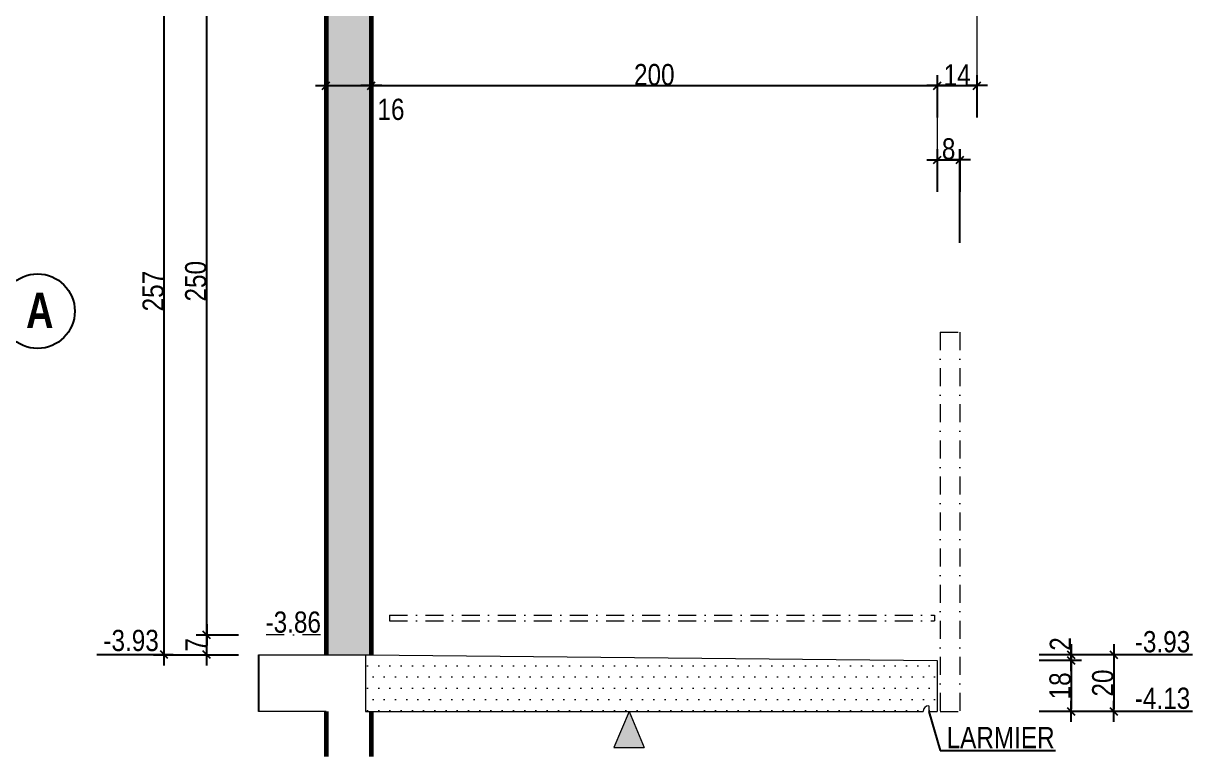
# Model space of a CAD drawing. Header units: millimetres. Extents: x 30537 to 37023, y -37354 to 0.
# Drawn here: x 33753 to 34579, y -34275 to -33757 of the extents above; entities that cross this region are included whole.
import ezdxf

# ---------------------------------------------------------------- set-up
doc = ezdxf.new("R2010")
doc.units = ezdxf.units.MM
doc.linetypes.add('TIRETPTX2', pattern=[50.8, 25.4, -12.7, 0, -12.7])
for name, color, linetype in [('01_cote_gen', 4, 'Continuous'), ('01_linteaux', 2, 'Continuous'), ('01_poch_BN', 9, 'Continuous'), ('01_texte', 230, 'Continuous'), ('AA_COTES', 2, 'Continuous')]:
    doc.layers.add(name, color=color, linetype=linetype)
doc.layers.add('01_murs_coup', color=5, linetype='Continuous', lineweight=60)
doc.layers.add('01_tram_axes', color=2, linetype='TIRETPTX2', lineweight=9)
doc.styles.add('ARIAL NA', font='ARIALN.TTF')
doc.styles.add('impact', font='impact.ttf')
doc.styles.add('STYLE2', font='ARIALN.TTF')
doc.dimstyles.new('JB25', dxfattribs={"dimscale": 0.1, "dimtxt": 150, "dimasz": 15, "dimexe": 0.1, "dimexo": 0.1, "dimgap": 0.09, "dimtad": 1, "dimdec": 1, "dimlfac": 0.5, "dimdsep": 46, "dimtxsty": 'STYLE2', "dimblk1": 'BOND_G', "dimblk2": 'BOND_D', "dimsah": 1, "dimcen": 1.5, "dimdle": 0.01, "dimse1": 1, "dimse2": 1, "dimclrd": 4, "dimclre": 2, "dimclrt": 6, "dimazin": 2, "dimtfac": 2.333333, "dimtdec": 1, "dimtix": 1, "dimtmove": 2, "dimatfit": 3, "dimldrblk": 'BOND_G', "dimfxl": 1, "dimtolj": 1, "dimtzin": 0, "dimarcsym": 0})

# ---------------------------------------------------------------- blocks, each defined once
blk = doc.blocks.new('BOND_G')
at = {"layer": 'AA_COTES', "color": 0}
for p, q in [((0, -5), (0, 15)), ((5, 0), (-5, 0)), ((1.77, 1.77), (-1.77, -1.77))]:
    blk.add_line(p, q, dxfattribs=at)
blk = doc.blocks.new('BOND_D')
at = {"layer": 'AA_COTES', "color": 0}
for p, q in [((5, 0), (-5, 0)), ((-1.77, -1.77), (1.77, 1.77)), ((0, 5), (0, -15))]:
    blk.add_line(p, q, dxfattribs=at)
blk = doc.blocks.new('*D3934')
at = {"layer": '01_cote_gen', "color": 4, "lineweight": -2, "transparency": 16777216}
blk.add_line((34493.54, -34208.35), (34493.54, -34241.35), dxfattribs=at)
at = {"layer": 'Defpoints', "color": 0, "transparency": 16777216}
for p in [(34429.21, -34206.85), (34429.21, -34242.85), (34493.54, -34242.85)]:
    blk.add_point(p, dxfattribs=at)
at = {"layer": '01_cote_gen', "color": 4, "lineweight": -2, "transparency": 16777216, "xscale": 1.5, "yscale": 1.5, "zscale": 1.5}
for name, p, rotation in [('BOND_G', (34493.54, -34206.85), 90), ('BOND_D', (34493.54, -34242.85), 270)]:
    blk.add_blockref(name, p, dxfattribs=dict(at, rotation=rotation))
at = {"layer": '01_cote_gen', "color": 6, "lineweight": 0, "transparency": 16777216, "insert": (34485.88, -34224.85), "char_height": 15, "attachment_point": 5, "rotation": 90, "style": 'STYLE2'}
blk.add_mtext('\\A1;18', dxfattribs=at)
blk = doc.blocks.new('*D3935')
at = {"layer": '01_cote_gen', "color": 4, "lineweight": -2, "transparency": 16777216}
blk.add_line((34523.7, -34204.35), (34523.7, -34241.35), dxfattribs=at)
at = {"layer": 'Defpoints', "color": 0, "transparency": 16777216}
for p in [(34501.04, -34202.85), (34501.04, -34242.85), (34523.7, -34242.85)]:
    blk.add_point(p, dxfattribs=at)
at = {"layer": '01_cote_gen', "color": 4, "lineweight": -2, "transparency": 16777216, "xscale": 1.5, "yscale": 1.5, "zscale": 1.5}
for name, p, rotation in [('BOND_G', (34523.7, -34202.85), 90), ('BOND_D', (34523.7, -34242.85), 270)]:
    blk.add_blockref(name, p, dxfattribs=dict(at, rotation=rotation))
at = {"layer": '01_cote_gen', "color": 6, "lineweight": 0, "transparency": 16777216, "insert": (34516.03, -34222.85), "char_height": 15, "attachment_point": 5, "rotation": 90, "style": 'STYLE2'}
blk.add_mtext('\\A1;20', dxfattribs=at)
blk = doc.blocks.new('*D3936')
at = {"layer": '01_cote_gen', "color": 4, "lineweight": -2, "transparency": 16777216}
blk.add_line((34493.54, -34204.35), (34493.54, -34205.35), dxfattribs=at)
at = {"layer": 'Defpoints', "color": 0, "transparency": 16777216}
for p in [(34025.21, -34202.85), (34429.21, -34206.85), (34493.54, -34206.85)]:
    blk.add_point(p, dxfattribs=at)
at = {"layer": '01_cote_gen', "color": 4, "lineweight": -2, "transparency": 16777216, "xscale": 1.5, "yscale": 1.5, "zscale": 1.5}
for name, p, rotation in [('BOND_G', (34493.54, -34202.85), 90), ('BOND_D', (34493.54, -34206.85), 270)]:
    blk.add_blockref(name, p, dxfattribs=dict(at, rotation=rotation))
at = {"layer": '01_cote_gen', "color": 6, "lineweight": 0, "transparency": 16777216, "insert": (34486, -34195.25), "char_height": 15, "attachment_point": 5, "rotation": 90, "style": 'STYLE2'}
blk.add_mtext('\\A1;2', dxfattribs=at)
blk = doc.blocks.new('*D4285')
at = {"layer": '01_cote_gen', "color": 4, "lineweight": -2, "ltscale": 0.1, "transparency": 16777216}
blk.add_line((33968.55, -33800.59), (33997.55, -33800.59), dxfattribs=at)
at = {"layer": 'Defpoints', "color": 0, "ltscale": 0.1, "transparency": 16777216}
for p in [(33999.05, -33800.59), (33967.05, -33817.47), (33999.05, -33817.47)]:
    blk.add_point(p, dxfattribs=at)
at = {"layer": '01_cote_gen', "color": 4, "lineweight": -2, "ltscale": 0.1, "transparency": 16777216, "xscale": 1.5, "yscale": 1.5, "zscale": 1.5, "rotation": 180}
blk.add_blockref('BOND_G', (33967.05, -33800.59), dxfattribs=at)
at = {"layer": '01_cote_gen', "color": 4, "lineweight": -2, "ltscale": 0.1, "transparency": 16777216, "xscale": 1.5, "yscale": 1.5, "zscale": 1.5}
blk.add_blockref('BOND_D', (33999.05, -33800.59), dxfattribs=at)
at = {"layer": '01_cote_gen', "color": 6, "ltscale": 0.1, "transparency": 16777216, "insert": (34012.95, -33817.46), "char_height": 15, "attachment_point": 5, "style": 'STYLE2'}
blk.add_mtext('\\A1;16', dxfattribs=at)
blk = doc.blocks.new('*D3938')
at = {"layer": '01_cote_gen', "color": 4, "lineweight": -2, "ltscale": 0.1, "transparency": 16777216}
blk.add_line((33852.62, -34201.35), (33852.62, -33690.35), dxfattribs=at)
at = {"layer": 'Defpoints', "color": 0, "ltscale": 0.1, "transparency": 16777216}
for p in [(33852.62, -33688.85), (33860.12, -33688.85), (33905.29, -34202.85)]:
    blk.add_point(p, dxfattribs=at)
at = {"layer": '01_cote_gen', "color": 4, "lineweight": -2, "ltscale": 0.1, "transparency": 16777216, "xscale": 1.5, "yscale": 1.5, "zscale": 1.5}
for name, p, rotation in [('BOND_D', (33852.62, -33688.85), 90), ('BOND_G', (33852.62, -34202.85), 270)]:
    blk.add_blockref(name, p, dxfattribs=dict(at, rotation=rotation))
at = {"layer": '01_cote_gen', "color": 6, "ltscale": 0.1, "transparency": 16777216, "insert": (33844.95, -33945.85), "char_height": 15, "attachment_point": 5, "rotation": 90, "style": 'STYLE2'}
blk.add_mtext('\\A1;257', dxfattribs=at)
blk = doc.blocks.new('*D3939')
at = {"layer": '01_cote_gen', "color": 4, "lineweight": -2, "ltscale": 0.1, "transparency": 16777216}
blk.add_line((33882.71, -34201.35), (33882.71, -34190.35), dxfattribs=at)
at = {"layer": 'Defpoints', "color": 0, "ltscale": 0.1, "transparency": 16777216}
for p in [(33882.71, -34188.85), (33905.21, -34188.85), (33904.46, -34202.85)]:
    blk.add_point(p, dxfattribs=at)
at = {"layer": '01_cote_gen', "color": 4, "lineweight": -2, "ltscale": 0.1, "transparency": 16777216, "xscale": 1.5, "yscale": 1.5, "zscale": 1.5}
for name, p, rotation in [('BOND_D', (33882.71, -34188.85), 90), ('BOND_G', (33882.71, -34202.85), 270)]:
    blk.add_blockref(name, p, dxfattribs=dict(at, rotation=rotation))
at = {"layer": '01_cote_gen', "color": 6, "ltscale": 0.1, "transparency": 16777216, "insert": (33875.2, -34195.85), "char_height": 15, "attachment_point": 5, "rotation": 90, "style": 'STYLE2'}
blk.add_mtext('\\A1;7', dxfattribs=at)
blk = doc.blocks.new('*D4294')
at = {"layer": '01_cote_gen', "color": 4, "lineweight": -2, "ltscale": 0.1, "transparency": 16777216}
blk.add_line((34400.55, -33853.07), (34413.55, -33853.07), dxfattribs=at)
at = {"layer": 'Defpoints', "color": 0, "ltscale": 0.1, "transparency": 16777216}
for p in [(34415.05, -33853.07), (34415.05, -33911.77), (34399.05, -34206.85)]:
    blk.add_point(p, dxfattribs=at)
at = {"layer": '01_cote_gen', "color": 4, "lineweight": -2, "ltscale": 0.1, "transparency": 16777216, "xscale": 1.5, "yscale": 1.5, "zscale": 1.5, "rotation": 180}
blk.add_blockref('BOND_G', (34399.05, -33853.07), dxfattribs=at)
at = {"layer": '01_cote_gen', "color": 4, "lineweight": -2, "ltscale": 0.1, "transparency": 16777216, "xscale": 1.5, "yscale": 1.5, "zscale": 1.5}
blk.add_blockref('BOND_D', (34415.05, -33853.07), dxfattribs=at)
at = {"layer": '01_cote_gen', "color": 6, "ltscale": 0.1, "transparency": 16777216, "insert": (34407.05, -33845.4), "char_height": 15, "attachment_point": 5, "style": 'STYLE2'}
blk.add_mtext('\\A1;8', dxfattribs=at)
blk = doc.blocks.new('*D3946')
at = {"layer": '01_cote_gen', "color": 4, "lineweight": -2, "ltscale": 0.1, "transparency": 16777216}
blk.add_line((34400.55, -33800.59), (34425.55, -33800.59), dxfattribs=at)
at = {"layer": 'Defpoints', "color": 0, "ltscale": 0.1, "transparency": 16777216}
for p in [(34427.05, -33762.82), (34427.05, -33800.59), (34399.05, -33845.57)]:
    blk.add_point(p, dxfattribs=at)
at = {"layer": '01_cote_gen', "color": 4, "lineweight": -2, "ltscale": 0.1, "transparency": 16777216, "xscale": 1.5, "yscale": 1.5, "zscale": 1.5, "rotation": 180}
blk.add_blockref('BOND_G', (34399.05, -33800.59), dxfattribs=at)
at = {"layer": '01_cote_gen', "color": 4, "lineweight": -2, "ltscale": 0.1, "transparency": 16777216, "xscale": 1.5, "yscale": 1.5, "zscale": 1.5}
blk.add_blockref('BOND_D', (34427.05, -33800.59), dxfattribs=at)
at = {"layer": '01_cote_gen', "color": 6, "ltscale": 0.1, "transparency": 16777216, "insert": (34413.05, -33793.05), "char_height": 15, "attachment_point": 5, "style": 'STYLE2'}
blk.add_mtext('\\A1;14', dxfattribs=at)
blk = doc.blocks.new('*D4525')
at = {"layer": '01_cote_gen', "color": 4, "lineweight": -2, "ltscale": 0.5, "transparency": 16777216}
blk.add_line((33882.71, -34187.35), (33882.71, -33690.35), dxfattribs=at)
at = {"layer": 'Defpoints', "color": 0, "ltscale": 0.5, "transparency": 16777216}
for p in [(33875.12, -33688.85), (33882.71, -33688.85), (33905.21, -34188.85)]:
    blk.add_point(p, dxfattribs=at)
at = {"layer": '01_cote_gen', "color": 4, "lineweight": -2, "ltscale": 0.5, "transparency": 16777216, "xscale": 1.5, "yscale": 1.5, "zscale": 1.5}
for name, p, rotation in [('BOND_D', (33882.71, -33688.85), 90), ('BOND_G', (33882.71, -34188.85), 270)]:
    blk.add_blockref(name, p, dxfattribs=dict(at, rotation=rotation))
at = {"layer": '01_cote_gen', "color": 6, "ltscale": 0.5, "transparency": 16777216, "insert": (33875.05, -33938.85), "char_height": 15, "attachment_point": 5, "rotation": 90, "style": 'STYLE2'}
blk.add_mtext('\\A1;250', dxfattribs=at)
blk = doc.blocks.new('*D4534')
at = {"layer": '01_cote_gen', "color": 4, "lineweight": -2, "ltscale": 0.5, "transparency": 16777216}
blk.add_line((34000.55, -33800.59), (34397.55, -33800.59), dxfattribs=at)
at = {"layer": 'Defpoints', "color": 0, "ltscale": 0.5, "transparency": 16777216}
for p in [(34399.05, -33800.59), (33999.05, -33821.89), (34399.05, -33821.89)]:
    blk.add_point(p, dxfattribs=at)
at = {"layer": '01_cote_gen', "color": 4, "lineweight": -2, "ltscale": 0.5, "transparency": 16777216, "xscale": 1.5, "yscale": 1.5, "zscale": 1.5, "rotation": 180}
blk.add_blockref('BOND_G', (33999.05, -33800.59), dxfattribs=at)
at = {"layer": '01_cote_gen', "color": 4, "lineweight": -2, "ltscale": 0.5, "transparency": 16777216, "xscale": 1.5, "yscale": 1.5, "zscale": 1.5}
blk.add_blockref('BOND_D', (34399.05, -33800.59), dxfattribs=at)
at = {"layer": '01_cote_gen', "color": 6, "ltscale": 0.5, "transparency": 16777216, "insert": (34199.05, -33792.92), "char_height": 15, "attachment_point": 5, "style": 'STYLE2'}
blk.add_mtext('\\A1;200', dxfattribs=at)

msp = doc.modelspace()

# ---------------------------------------------------------------- hatches: boundary and pattern name
at = {"layer": '01_linteaux', "lineweight": 0}
h = msp.add_hatch(dxfattribs=at)
h.set_pattern_fill('DOTS', color=256, scale=5)
h.paths.add_polyline_path([(34399.05, -34206.85), (33995.05, -34202.85), (33995.05, -34242.85), (34389.05, -34242.85, -0.414214), (34393.05, -34238.85), (34393.05, -34242.85), (34399.05, -34242.85)])
at = {"layer": '01_poch_BN', "ltscale": 0.1}
h = msp.add_hatch(color=256, dxfattribs=at)
h.dxf.hatch_style = 1
h.paths.add_polyline_path([(33999.05, -33520.85), (33967.05, -33520.85), (33967.05, -33638.85), (33919.29, -33638.85), (33919.29, -33688.85), (33967.05, -33688.85), (33967.05, -34202.85), (33999.05, -34202.85), (33999.05, -33688.85), (33995.05, -33688.85), (33995.05, -33648.85), (33999.05, -33648.89)])
h.paths.add_polyline_path([(33999.05, -33354.85), (33967.05, -33358.85), (33967.05, -33520.85), (33999.05, -33520.85)])

# ---------------------------------------------------------------- linework, layer by layer
at = {"layer": '01_cote_gen', "lineweight": 0}
for p, q in [((34427.05, -33748.9), (34427.05, -33793.09)), ((34399.05, -33823.09), (34399.05, -33845.57))]:
    msp.add_line(p, q, dxfattribs=at)
at = {"layer": '01_cote_gen', "ltscale": 0.1}
msp.add_line((34415.05, -33911.77), (34415.05, -33845.57), dxfattribs=at)
at = {"layer": '01_linteaux', "lineweight": 0}
for p, q in [((34181.18, -34242.85), (34170.53, -34268.35)), ((34181.18, -34242.85), (34191.84, -34268.35)), ((34170.53, -34268.35), (34191.84, -34268.35))]:
    msp.add_line(p, q, dxfattribs=at)
msp.add_solid([(34181.18, -34242.85), (34170.53, -34268.35), (34191.84, -34268.35)], dxfattribs=at)
at = {"layer": '01_murs_coup'}
for p, q in [((33967.05, -33688.85), (33967.05, -34202.85)), ((33999.05, -33688.85), (33999.05, -34202.85)), ((33967.05, -34242.85), (33967.05, -34274.85)), ((33999.05, -34242.85), (33999.05, -34274.85))]:
    msp.add_line(p, q, dxfattribs=at)
at = {"layer": '01_murs_coup', "linetype": 'Continuous', "lineweight": 0}
for p, q in [((33919.29, -34202.85), (33995.05, -34202.85)), ((33995.05, -34202.85), (33999.05, -34202.85)), ((33995.05, -34202.85), (33995.05, -34242.85)), ((33995.05, -34202.85), (34399.05, -34206.85)), ((34399.05, -34206.85), (34399.05, -34242.85)), ((34393.05, -34238.85), (34393.05, -34242.85)), ((33967.05, -34242.85), (33919.29, -34242.85)), ((33995.05, -34242.85), (34389.05, -34242.85)), ((34393.05, -34242.85), (34399.05, -34242.85))]:
    msp.add_line(p, q, dxfattribs=at)
msp.add_arc((34393.05, -34242.85), 4, 90, 180, dxfattribs=at)
at = {"layer": '01_poch_BN', "ltscale": 0.1}
msp.add_line((33919.29, -34202.85), (33919.29, -34242.85), dxfattribs=at)
at = {"layer": '01_texte'}
for p, q in [((33859.12, -34202.85), (33805.12, -34202.85)), ((34579.47, -34202.85), (34531.2, -34202.85)), ((34393.05, -34242.85), (34401.02, -34270.58)), ((34579.47, -34242.85), (34531.2, -34242.85)), ((34401.02, -34270.58), (34482.5, -34270.58))]:
    msp.add_line(p, q, dxfattribs=at)
msp.add_circle((33763.17, -33960.01), 26.34, dxfattribs=at)
at = {"layer": '01_tram_axes', "ltscale": 0.5}
for p, q in [((34401.05, -33974.85), (34415.05, -33974.85)), ((34401.05, -33974.85), (34401.05, -34242.85)), ((34415.05, -33974.85), (34415.05, -34242.85)), ((34011.94, -34174.85), (34397.05, -34174.85)), ((34011.94, -34174.85), (34011.94, -34178.85)), ((34397.05, -34174.85), (34397.05, -34178.85)), ((34011.94, -34178.85), (34397.05, -34178.85)), ((33963.05, -34188.85), (33919.29, -34188.85)), ((34401.05, -34242.85), (34415.05, -34242.85))]:
    msp.add_line(p, q, dxfattribs=at)

# ---------------------------------------------------------------- texts
at = {"layer": '01_texte', "style": 'impact'}
msp.add_text('A', height=25, rotation=0, dxfattribs=at).set_placement((33755.07, -33971.92))
at = {"layer": '01_texte', "style": 'ARIAL NA'}
for s, p in [('-3.86', (33924.31, -34187.28)), ('-3.93', (33809.71, -34200.24)), ('-3.93', (34538.63, -34201.12)), ('-4.13', (34538.63, -34241.12)), ('LARMIER', (34405.61, -34268.89))]:
    msp.add_text(s, height=15, dxfattribs=at).set_placement(p)

# ---------------------------------------------------------------- dimensions: what is measured, and where the dimension line sits
at = {"layer": '01_cote_gen', "ltscale": 0.1}
for base, p1, p2, picture, middle in [((33852.62, -33688.85), (33905.29, -34202.85), (33860.12, -33688.85), '*D3938', (33844.95, -33945.85)), ((33882.71, -34188.85), (33904.46, -34202.85), (33905.21, -34188.85), '*D3939', (33875.2, -34195.85))]:
    dim = msp.add_linear_dim(base=base, p1=p1, p2=p2, angle=90, dimstyle='JB25', dxfattribs=at)
    dim.commit()
    dim.dimension.update_dxf_attribs({"geometry": picture, "text_midpoint": middle})
at = {"layer": '01_cote_gen', "ltscale": 0.5}
dim = msp.add_linear_dim(base=(33882.71, -33688.85), p1=(33905.21, -34188.85), p2=(33875.12, -33688.85), angle=90, dimstyle='JB25', dxfattribs=at)
dim.commit()
dim.dimension.update_dxf_attribs({"geometry": '*D4525', "text_midpoint": (33875.05, -33938.85)})
at = {"layer": '01_cote_gen', "ltscale": 0.1}
for base, p1, p2, picture, middle in [((34427.05, -33800.59), (34399.05, -33845.57), (34427.05, -33762.82), '*D3946', (34413.05, -33793.05)), ((34415.05, -33853.07), (34399.05, -34206.85), (34415.05, -33911.77), '*D4294', (34407.05, -33845.4))]:
    dim = msp.add_linear_dim(base=base, p1=p1, p2=p2, dimstyle='JB25', dxfattribs=at)
    dim.commit()
    dim.dimension.update_dxf_attribs({"geometry": picture, "text_midpoint": middle})
at = {"layer": '01_cote_gen', "ltscale": 0.5}
dim = msp.add_linear_dim(base=(34399.05, -33800.59), p1=(33999.05, -33821.89), p2=(34399.05, -33821.89), dimstyle='JB25', dxfattribs=at)
dim.commit()
dim.dimension.update_dxf_attribs({"geometry": '*D4534', "text_midpoint": (34199.05, -33792.92)})
at = {"layer": '01_cote_gen', "ltscale": 0.1}
dim = msp.add_linear_dim(base=(33999.05, -33800.59), p1=(33967.05, -33817.47), p2=(33999.05, -33817.47), dimstyle='JB25', dxfattribs=at)
dim.commit()
dim.dimension.update_dxf_attribs({"geometry": '*D4285', "text_midpoint": (34012.95, -33817.46), "dimtype": 160})
at = {"layer": '01_cote_gen', "lineweight": 0}
dim = msp.add_linear_dim(base=(34493.54, -34206.85), p1=(34025.21, -34202.85), p2=(34429.21, -34206.85), angle=90, dimstyle='JB25', dxfattribs=at)
dim.commit()
dim.dimension.update_dxf_attribs({"geometry": '*D3936', "text_midpoint": (34486, -34195.25), "dimtype": 160})
for base, p1, p2, picture, middle in [((34493.54, -34242.85), (34429.21, -34206.85), (34429.21, -34242.85), '*D3934', (34485.88, -34224.85)), ((34523.7, -34242.85), (34501.04, -34202.85), (34501.04, -34242.85), '*D3935', (34516.03, -34222.85))]:
    dim = msp.add_linear_dim(base=base, p1=p1, p2=p2, angle=90, dimstyle='JB25', dxfattribs=at)
    dim.commit()
    dim.dimension.update_dxf_attribs({"geometry": picture, "text_midpoint": middle})

doc.saveas('drawing.dxf')
